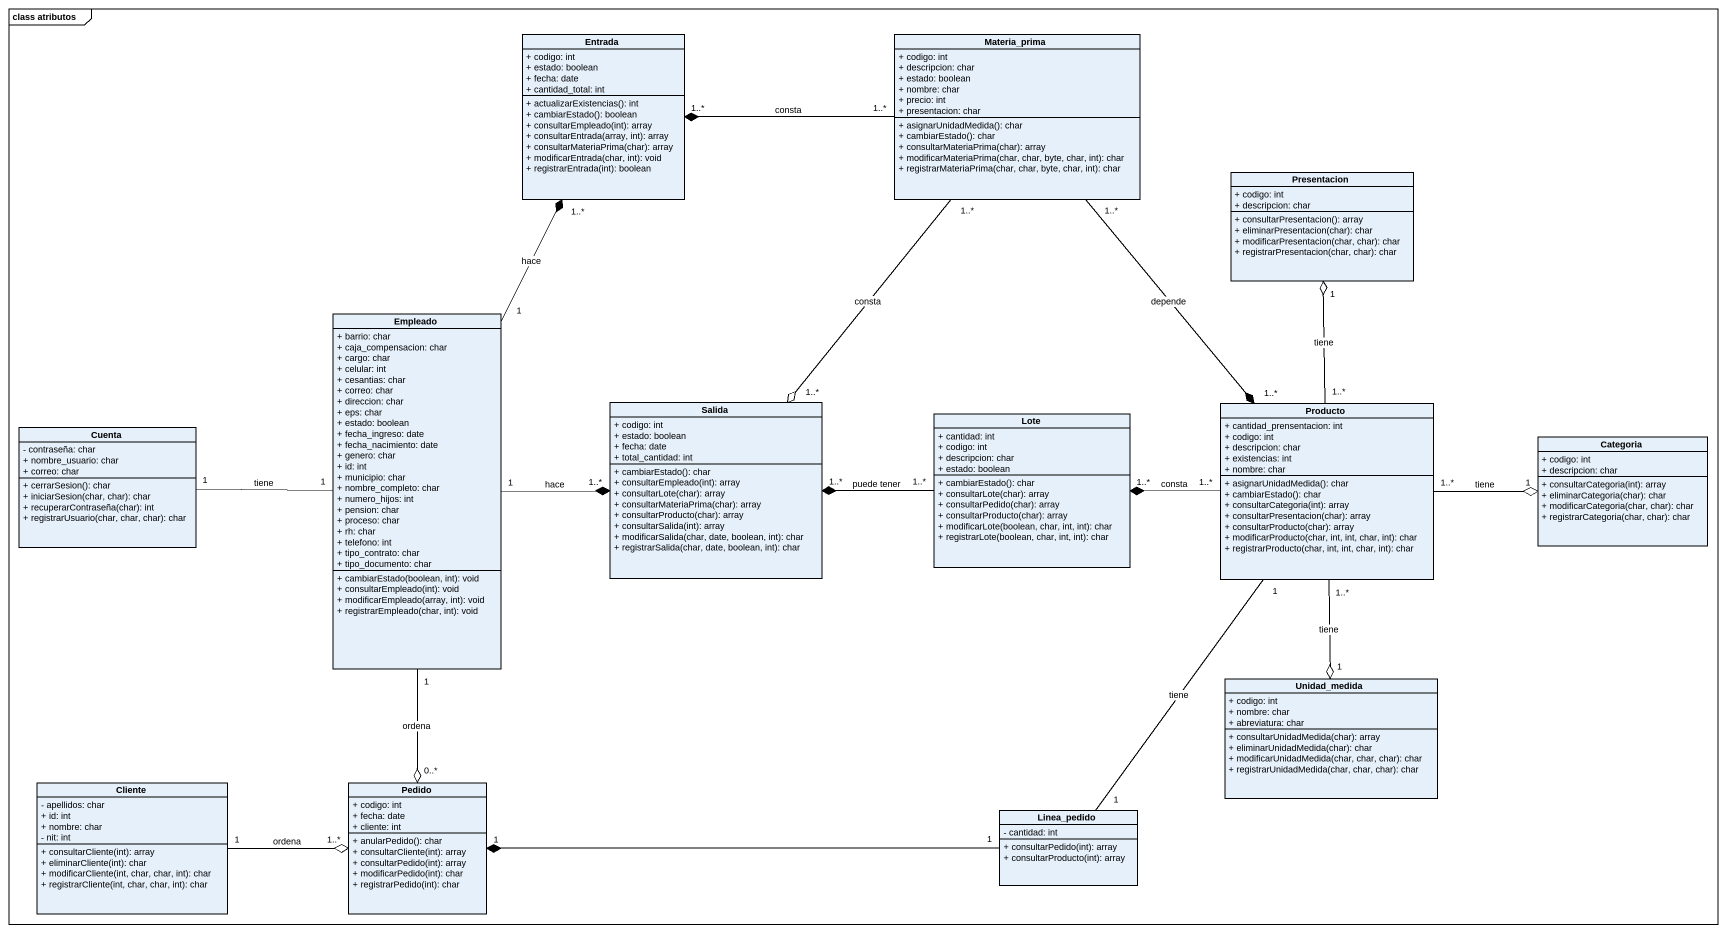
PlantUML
@startuml
mainframe class atributos
hide circle
hide empty members
skinparam classAttributeIconSize 0
class Entrada {
  + codigo: int
  + estado: boolean
  + fecha: date
  + cantidad_total: int
  + actualizarExistencias(): int
  + cambiarEstado(): boolean
  + consultarEmpleado(int): array
  + consultarEntrada(array, int): array
  + consultarMateriaPrima(char): array
  + modificarEntrada(char, int): void
  + registrarEntrada(int): boolean
}
class Materia_prima {
  + codigo: int
  + descripcion: char
  + estado: boolean
  + nombre: char
  + precio: int
  + presentacion: char
  + asignarUnidadMedida(): char
  + cambiarEstado(): char
  + consultarMateriaPrima(char): array
  + modificarMateriaPrima(char, char, byte, char, int): char
  + registrarMateriaPrima(char, char, byte, char, int): char
}
class Presentacion {
  + codigo: int
  + descripcion: char
  + consultarPresentacion(): array
  + eliminarPresentacion(char): char
  + modificarPresentacion(char, char): char
  + registrarPresentacion(char, char): char
}
class Empleado {
  + barrio: char
  + caja_compensacion: char
  + cargo: char
  + celular: int
  + cesantias: char
  + correo: char
  + direccion: char
  + eps: char
  + estado: boolean
  + fecha_ingreso: date
  + fecha_nacimiento: date
  + genero: char
  + id: int
  + municipio: char
  + nombre_completo: char
  + numero_hijos: int
  + pension: char
  + proceso: char
  + rh: char
  + telefono: int
  + tipo_contrato: char
  + tipo_documento: char
  + cambiarEstado(boolean, int): void
  + consultarEmpleado(int): void
  + modificarEmpleado(array, int): void
  + registrarEmpleado(char, int): void
}
class Salida {
  + codigo: int
  + estado: boolean
  + fecha: date
  + total_cantidad: int
  + cambiarEstado(): char
  + consultarEmpleado(int): array
  + consultarLote(char): array
  + consultarMateriaPrima(char): array
  + consultarProducto(char): array
  + consultarSalida(int): array
  + modificarSalida(char, date, boolean, int): char
  + registrarSalida(char, date, boolean, int): char
}
class Producto {
  + cantidad_prensentacion: int
  + codigo: int
  + descripcion: char
  + existencias: int
  + nombre: char
  + asignarUnidadMedida(): char
  + cambiarEstado(): char
  + consultarCategoria(int): array
  + consultarPresentacion(char): array
  + consultarProducto(char): array
  + modificarProducto(char, int, int, char, int): char
  + registrarProducto(char, int, int, char, int): char
}
class Cuenta {
  - contraseña: char
  + nombre_usuario: char
  + correo: char
  + cerrarSesion(): char
  + iniciarSesion(char, char): char
  + recuperarContraseña(char): int
  + registrarUsuario(char, char, char): char
}
class Lote {
  + cantidad: int
  + codigo: int
  + descripcion: char
  + estado: boolean
  + cambiarEstado(): char
  + consultarLote(char): array
  + consultarPedido(char): array
  + consultarProducto(char): array
  + modificarLote(boolean, char, int, int): char
  + registrarLote(boolean, char, int, int): char
}
class Categoria {
  + codigo: int
  + descripcion: char
  + consultarCategoria(int): array
  + eliminarCategoria(char): char
  + modificarCategoria(char, char): char
  + registrarCategoria(char, char): char
}
class Unidad_medida {
  + codigo: int
  + nombre: char
  + abreviatura: char
  + consultarUnidadMedida(char): array
  + eliminarUnidadMedida(char): char
  + modificarUnidadMedida(char, char, char): char
  + registrarUnidadMedida(char, char, char): char
}
class Cliente {
  - apellidos: char
  + id: int
  + nombre: char
  - nit: int
  + consultarCliente(int): array
  + eliminarCliente(int): char
  + modificarCliente(int, char, char, int): char
  + registrarCliente(int, char, char, int): char
}
class Pedido {
  + codigo: int
  + fecha: date
  + cliente: int
  + anularPedido(): char
  + consultarCliente(int): array
  + consultarPedido(int): array
  + modificarPedido(int): char
  + registrarPedido(int): char
}
class Linea_pedido {
  - cantidad: int
  + consultarPedido(int): array
  + consultarProducto(int): array
}
Materia_prima "1..*" -left-* "1..*" Entrada : consta
Materia_prima "1..*" --o "1..*" Salida : consta
Materia_prima "1..*" --* "1..*" Producto : depende
Empleado "1" -up-* "1..*" Entrada : hace
Empleado "1" -right-* "1..*" Salida : hace
Empleado "1" --o "0..*" Pedido : ordena
Producto "1..*" -up-o "1" Presentacion : tiene
Producto "1..*" -left-* "1..*" Lote : consta
Producto "1..*" -right-o "1" Categoria : tiene
Producto "1..*" --o "1" Unidad_medida : tiene
Cuenta "1" -right- "1" Empleado : tiene
Lote "1..*" -left-* "1..*" Salida : puede tener
Cliente "1" -right-o "1..*" Pedido : ordena
Linea_pedido "1" -up- "1" Producto : tiene
Linea_pedido "1" -left-* "1" Pedido
@enduml
